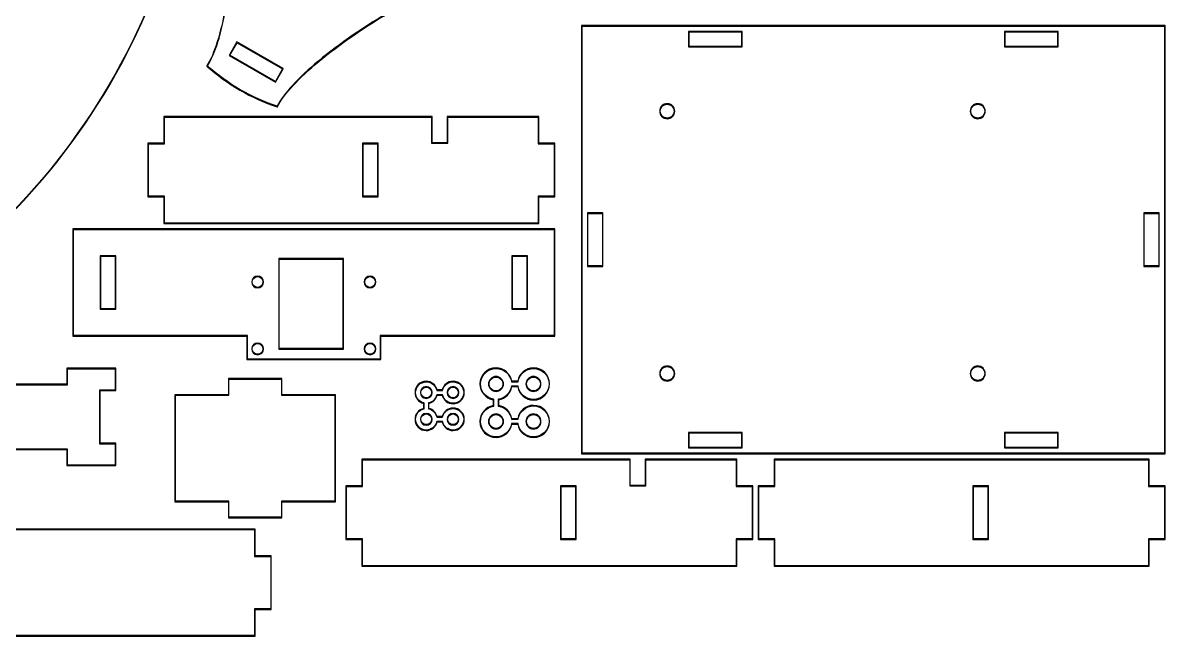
# Model space of a CAD drawing. Extents: x 10 to 440, y 10 to 290.
# Drawn here: x 226.7 to 440, y 9.9 to 124.5 of the extents above; entities that cross this region are included whole.
import ezdxf

# ---------------------------------------------------------------- set-up
doc = ezdxf.new("R2010")
doc.units = 0
doc.layers.add('Layer_1', color=7, linetype='CONTINUOUS')

msp = doc.modelspace()

# ---------------------------------------------------------------- linework, layer by layer
at = {"layer": 'Layer_1', "color": 7}
for p, q in [((331, 124), (331, 123.9492)), ((440, 124), (331, 124)), ((331, 124), (331, 124)), ((331, 123.9492), (331, 44)), ((331.099609, 123.9004), (439.90039, 123.9004)), ((331.099609, 44.0996), (331.099609, 123.9004)), ((331.099609, 123.9004), (331.099609, 123.9004)), ((439.90039, 123.9004), (439.90039, 44.0996)), ((440, 44), (440, 124)), ((351, 122.9004), (351, 122.8496)), ((361, 122.9004), (351, 122.9004)), ((351, 122.9004), (351, 122.9004)), ((351, 122.8496), (351, 120)), ((351.09961, 122.8008), (360.90039, 122.8008)), ((351.09961, 120.0996), (351.09961, 122.8008)), ((351.09961, 122.8008), (351.09961, 122.8008)), ((360.90039, 122.8008), (360.90039, 120.0996)), ((361, 120), (361, 122.9004)), ((410, 122.9004), (410, 122.8496)), ((420, 122.9004), (410, 122.9004)), ((410, 122.9004), (410, 122.9004)), ((410, 122.8496), (410, 120)), ((410.09961, 122.8008), (419.90039, 122.8008)), ((410.09961, 120.0996), (410.09961, 122.8008)), ((410.09961, 122.8008), (410.09961, 122.8008)), ((419.90039, 122.8008), (419.90039, 120.0996)), ((420, 120), (420, 122.9004)), ((266.645175, 120.928689), (265.194975, 118.41687)), ((265.33104, 118.453321), (266.68164, 120.792628)), ((275.261448, 115.954079), (266.645175, 120.928689)), ((266.68164, 120.792628), (275.16936, 115.892238)), ((351, 120), (361, 120)), ((360.90039, 120.0996), (351.09961, 120.0996)), ((410, 120), (420, 120)), ((419.90039, 120.0996), (410.09961, 120.0996)), ((265.194975, 118.41687), (273.855225, 113.41687)), ((273.81876, 113.552931), (265.33104, 118.453321)), ((261.022658, 116.459745), (260.99949, 116.423516)), ((260.99949, 116.423516), (261.032793, 116.395258)), ((275.16936, 115.892238), (273.81876, 113.552931)), ((273.855225, 113.41687), (275.305425, 115.928689)), ((275.16936, 115.892238), (275.16936, 115.892238)), ((275.305425, 115.928689), (275.261448, 115.954079)), ((275.305425, 115.928689), (275.305425, 115.928689)), ((274.147093, 108.816943), (274.188216, 108.802231)), ((274.188216, 108.802231), (274.206324, 108.841394)), ((347, 109.4004), (347, 109.4004)), ((347, 109.3008), (347, 109.3008)), ((405, 109.4004), (405, 109.4004)), ((405, 109.3008), (405, 109.3008)), ((253.0001, 107), (253.0001, 106.94922)), ((300.0001, 107), (253.0001, 107)), ((253.0001, 107), (253.0001, 107)), ((253.0001, 106.94922), (253.0001, 102)), ((253.09971, 106.90039), (300.0001, 106.90039)), ((253.09971, 101.90039), (253.09971, 106.90039)), ((253.09971, 106.90039), (253.09971, 106.90039)), ((302.94932, 107), (300.0001, 107)), ((300.0001, 106.90039), (302.94932, 106.90039)), ((303.09971, 107), (302.94932, 107)), ((302.94932, 106.90039), (303.0001, 106.90039)), ((303.0001, 106.90039), (303.0001, 102)), ((303.09971, 102.09961), (303.09971, 107)), ((306.05088, 107), (305.90049, 107)), ((305.90049, 107), (305.90049, 102.09961)), ((306.0001, 102), (306.0001, 106.90039)), ((306.0001, 106.90039), (306.05088, 106.90039)), ((309.0001, 107), (306.05088, 107)), ((306.05088, 106.90039), (309.0001, 106.90039)), ((323.0001, 107), (309.0001, 107)), ((309.0001, 106.90039), (322.90049, 106.90039)), ((322.90049, 106.90039), (322.90049, 101.90039)), ((323.0001, 102), (323.0001, 107)), ((253.0001, 102), (250.0001, 102)), ((250.0001, 102), (250.0001, 92)), ((250.09971, 92.09961), (250.09971, 101.90039)), ((250.09971, 101.90039), (253.09971, 101.90039)), ((290.09971, 102), (290.09971, 101.94922)), ((293.0001, 102), (290.09971, 102)), ((290.09971, 102), (290.09971, 102)), ((290.09971, 101.94922), (290.09971, 92)), ((290.19932, 101.90039), (292.90049, 101.90039)), ((290.19932, 92.09961), (290.19932, 101.90039)), ((290.19932, 101.90039), (290.19932, 101.90039)), ((292.90049, 101.90039), (292.90049, 92.09961)), ((293.0001, 92), (293.0001, 102)), ((303.0001, 102), (306.0001, 102)), ((305.90049, 102.09961), (303.09971, 102.09961)), ((322.90049, 101.90039), (325.90049, 101.90039)), ((326.0001, 102), (323.0001, 102)), ((325.90049, 101.90039), (325.90049, 92.09961)), ((326.0001, 92), (326.0001, 102)), ((250.0001, 92), (253.0001, 92)), ((253.09971, 92.09961), (250.09971, 92.09961)), ((253.0001, 92), (253.0001, 87)), ((253.09971, 87.09961), (253.09971, 92.09961)), ((290.09971, 92), (293.0001, 92)), ((292.90049, 92.09961), (290.19932, 92.09961)), ((325.90049, 92.09961), (322.90049, 92.09961)), ((322.90049, 92.09961), (322.90049, 87.09961)), ((323.0001, 87), (323.0001, 92)), ((323.0001, 92), (326.0001, 92)), ((335, 89), (332.099609, 89)), ((332.099609, 89), (332.099609, 79)), ((332.199219, 79.0996), (332.199219, 88.9004)), ((332.199219, 88.9004), (334.900391, 88.9004)), ((334.900391, 88.9004), (334.900391, 79.0996)), ((335, 79), (335, 89)), ((438.90039, 89), (436, 89)), ((436, 89), (436, 79)), ((436.09961, 79.0996), (436.09961, 88.9004)), ((436.09961, 88.9004), (438.80078, 88.9004)), ((438.80078, 88.9004), (438.80078, 79.0996)), ((438.90039, 79), (438.90039, 89)), ((235.999896, 86.000402), (235.999896, 85.950263)), ((326.000085, 86.000402), (235.999896, 86.000402)), ((235.999896, 86.000402), (235.999896, 86.000402)), ((235.999896, 85.950263), (235.999896, 66.000071)), ((236.100147, 85.900151), (325.899835, 85.900151)), ((236.100147, 66.100322), (236.100147, 85.900151)), ((236.100147, 85.900151), (236.100147, 85.900151)), ((253.0001, 87), (323.0001, 87)), ((322.90049, 87.09961), (253.09971, 87.09961)), ((325.899835, 85.900151), (325.899835, 66.100322)), ((326.000085, 66.000071), (326.000085, 86.000402)), ((241.09981, 81), (241.09981, 80.94922)), ((244.0002, 81), (241.09981, 81)), ((241.09981, 81), (241.09981, 81)), ((241.09981, 80.94922), (241.09981, 71)), ((241.19942, 80.90039), (243.90059, 80.90039)), ((241.19942, 71.09961), (241.19942, 80.90039)), ((241.19942, 80.90039), (241.19942, 80.90039)), ((243.90059, 80.90039), (243.90059, 71.09961)), ((244.0002, 71), (244.0002, 81)), ((274.44942, 80.46289), (274.44942, 80.41211)), ((286.55098, 80.46289), (274.44942, 80.46289)), ((274.44942, 80.46289), (274.44942, 80.46289)), ((274.44942, 80.41211), (274.44942, 63.55078)), ((274.55098, 80.36133), (286.44942, 80.36133)), ((274.55098, 63.65039), (274.55098, 80.36133)), ((274.55098, 80.36133), (274.55098, 80.36133)), ((286.44942, 80.36133), (286.44942, 63.65039)), ((286.55098, 63.55078), (286.55098, 80.46289)), ((318.0002, 81), (318.0002, 80.94922)), ((320.90059, 81), (318.0002, 81)), ((318.0002, 81), (318.0002, 81)), ((318.0002, 80.94922), (318.0002, 71)), ((318.09981, 80.90039), (320.80098, 80.90039)), ((318.09981, 71.09961), (318.09981, 80.90039)), ((318.09981, 80.90039), (318.09981, 80.90039)), ((320.80098, 80.90039), (320.80098, 71.09961)), ((320.90059, 71), (320.90059, 81)), ((332.099609, 79), (332.150391, 79)), ((332.099609, 79), (332.099609, 79)), ((332.150391, 79), (335, 79)), ((334.900391, 79.0996), (332.199219, 79.0996)), ((332.199219, 79.0996), (332.199219, 79.0996)), ((436, 79), (436.05078, 79)), ((436, 79), (436, 79)), ((436.05078, 79), (438.90039, 79)), ((438.80078, 79.0996), (436.09961, 79.0996)), ((436.09961, 79.0996), (436.09961, 79.0996)), ((269.40059, 76.09961), (269.40059, 76.09961)), ((269.5002, 76.09961), (269.5002, 76.09961)), ((290.40059, 76.09961), (290.40059, 76.09961)), ((290.5002, 76.09961), (290.5002, 76.09961)), ((241.09981, 71), (244.0002, 71)), ((243.90059, 71.09961), (241.19942, 71.09961)), ((318.0002, 71), (320.90059, 71)), ((320.80098, 71.09961), (318.09981, 71.09961)), ((235.999896, 66.000071), (268.500254, 66.000071)), ((268.600505, 66.100322), (236.100147, 66.100322)), ((268.500254, 66.000071), (268.500254, 61.599813)), ((268.600505, 61.70009), (268.600505, 66.100322)), ((325.899835, 66.100322), (293.400006, 66.100322)), ((293.400006, 66.100322), (293.400006, 61.70009)), ((293.500257, 61.599813), (293.500257, 66.000071)), ((293.500257, 66.000071), (326.000085, 66.000071)), ((269.40059, 63.59961), (269.40059, 63.59961)), ((269.5002, 63.59961), (269.5002, 63.59961)), ((274.44942, 63.55078), (286.55098, 63.55078)), ((286.44942, 63.65039), (274.55098, 63.65039)), ((290.40059, 63.59961), (290.40059, 63.59961)), ((290.5002, 63.59961), (290.5002, 63.59961)), ((244, 59.9996), (234.90039, 59.9996)), ((234.90039, 59.9996), (234.90039, 56.9996)), ((235, 56.9), (235, 59.9)), ((235, 59.9), (243.90039, 59.9)), ((243.90039, 59.9), (243.90039, 55.9)), ((244, 55.8004), (244, 59.9996)), ((268.500254, 61.599813), (293.500257, 61.599813)), ((293.400006, 61.70009), (268.600505, 61.70009)), ((315.000383, 60.050154), (314.999867, 60.050154)), ((314.999867, 60.050154), (314.999867, 60.050154)), ((315.027773, 60.050154), (315.000383, 60.050154)), ((315.000383, 59.949904), (315.000899, 59.949904)), ((315.000383, 59.949904), (315.000383, 59.949904)), ((315.000899, 59.949904), (315.027773, 59.949904)), ((347, 60.4004), (347, 60.4004)), ((347, 60.3008), (347, 60.3008)), ((405, 60.4004), (405, 60.4004)), ((405, 60.3008), (405, 60.3008)), ((265.05078, 58.05078), (265.05078, 55.05078)), ((275.05078, 58.05078), (265.05078, 58.05078)), ((265.05078, 58.05078), (265.05078, 58.05078)), ((265.15039, 57.94922), (274.94922, 57.94922)), ((265.15039, 54.94922), (265.15039, 57.94922)), ((265.15039, 57.94922), (265.15039, 57.94922)), ((274.94922, 57.94922), (274.94922, 54.94922)), ((275.05078, 55.05078), (275.05078, 58.05078)), ((315.028, 58.4504), (315.028, 58.4504)), ((315.028, 58.3508), (315.028, 58.3508)), ((322.028, 58.4504), (322.028, 58.4504)), ((322.028, 58.3508), (322.028, 58.3508)), ((220, 56.9), (235, 56.9)), ((234.90039, 56.9996), (220.09961, 56.9996)), ((243.90039, 55.9), (241, 55.9)), ((241, 55.9), (241, 45.9)), ((241.09961, 45.9996), (241.09961, 55.8004)), ((241.09961, 55.8004), (244, 55.8004)), ((301.9999, 57.54971), (301.9999, 57.54971)), ((301.9999, 57.4501), (301.9999, 57.4501)), ((301.9999, 56.54971), (301.9999, 56.54971)), ((301.9999, 56.4501), (301.9999, 56.4501)), ((303.95107, 55.88955), (303.95888, 55.85049)), ((303.95888, 55.85049), (305.04092, 55.85049)), ((304.97451, 55.9501), (304.02529, 55.9501)), ((305.04092, 55.85049), (305.04873, 55.88955)), ((306.9999, 56.54971), (306.9999, 56.54971)), ((306.9999, 56.4501), (306.9999, 56.4501)), ((317.893747, 57.492189), (317.900465, 57.449803)), ((317.900465, 56.650364), (317.893747, 56.608004)), ((317.900465, 57.449803), (319.155685, 57.449803)), ((319.155685, 56.650364), (317.900465, 56.650364)), ((319.077654, 57.550053), (317.978496, 57.550053)), ((317.979012, 56.550114), (319.077654, 56.550114)), ((319.155685, 57.449803), (319.162403, 57.492189)), ((319.162403, 56.608004), (319.155685, 56.650364)), ((265.05078, 55.05078), (255.05078, 55.05078)), ((255.05078, 55.05078), (255.05078, 35.04883)), ((255.15039, 35.15039), (255.15039, 54.94922)), ((255.15039, 54.94922), (265.15039, 54.94922)), ((274.94922, 54.94922), (284.94922, 54.94922)), ((285, 55.05078), (275.05078, 55.05078)), ((284.94922, 54.94922), (284.94922, 35.15039)), ((285.05078, 55.05078), (285, 55.05078)), ((285.05078, 35.04883), (285.05078, 55.05078)), ((301.4999, 53.42471), (301.4999, 52.47549)), ((301.59951, 53.49112), (301.56045, 53.49893)), ((301.59951, 52.40908), (301.59951, 53.49112)), ((302.43935, 53.49893), (302.40029, 53.49112)), ((302.40029, 53.49112), (302.40029, 52.40908)), ((302.4999, 52.47744), (302.4999, 53.42276)), ((303.95888, 55.04971), (303.95107, 55.01065)), ((305.04092, 55.04971), (303.95888, 55.04971)), ((304.02724, 54.9501), (304.97646, 54.9501)), ((305.04873, 55.01065), (305.04092, 55.04971)), ((314.528059, 54.099622), (314.528059, 53.000464)), ((314.628313, 54.177648), (314.585937, 54.184368)), ((314.628313, 52.922438), (314.628313, 54.177648)), ((315.470122, 54.184368), (315.427746, 54.177648)), ((315.427746, 54.177648), (315.427746, 52.922438)), ((315.527999, 53.000993), (315.527999, 54.099093)), ((301.56045, 52.40127), (301.59951, 52.40908)), ((301.9999, 51.54971), (301.9999, 51.54971)), ((301.9999, 51.4501), (301.9999, 51.4501)), ((302.40029, 52.40908), (302.43935, 52.40127)), ((306.9999, 51.54971), (306.9999, 51.54971)), ((306.9999, 51.4501), (306.9999, 51.4501)), ((314.585937, 52.915718), (314.628313, 52.922438)), ((315.028, 51.4504), (315.028, 51.4504)), ((315.028, 51.3508), (315.028, 51.3508)), ((315.427746, 52.922438), (315.470122, 52.915718)), ((322.028, 51.4504), (322.028, 51.4504)), ((322.028, 51.3508), (322.028, 51.3508)), ((303.95107, 50.88955), (303.95888, 50.85049)), ((303.95888, 50.04971), (303.95107, 50.01065)), ((303.95888, 50.85049), (305.04092, 50.85049)), ((305.04092, 50.04971), (303.95888, 50.04971)), ((304.02334, 49.9501), (304.97451, 49.9501)), ((304.97451, 50.9501), (304.02724, 50.9501)), ((305.04092, 50.85049), (305.04873, 50.88955)), ((305.04873, 50.01065), (305.04092, 50.04971)), ((317.893747, 50.492081), (317.900465, 50.449722)), ((317.900465, 49.650283), (317.893747, 49.607897)), ((317.900465, 50.449722), (319.155685, 50.449722)), ((319.155685, 49.650283), (317.900465, 49.650283)), ((317.978496, 49.550032), (319.077654, 49.550032)), ((319.077654, 50.549972), (317.979012, 50.549972)), ((319.155685, 50.449722), (319.162403, 50.492081)), ((319.162403, 49.607897), (319.155685, 49.650283)), ((351, 48), (351, 47.9492)), ((361, 48), (351, 48)), ((351, 48), (351, 48)), ((351, 47.9492), (351, 45.0996)), ((351.09961, 47.9004), (360.90039, 47.9004)), ((351.09961, 45.1992), (351.09961, 47.9004)), ((351.09961, 47.9004), (351.09961, 47.9004)), ((360.90039, 47.9004), (360.90039, 45.1992)), ((361, 45.0996), (361, 48)), ((410, 48), (410, 47.9492)), ((420, 48), (410, 48)), ((410, 48), (410, 48)), ((410, 47.9492), (410, 45.0996)), ((410.09961, 47.9004), (419.90039, 47.9004)), ((410.09961, 45.1992), (410.09961, 47.9004)), ((410.09961, 47.9004), (410.09961, 47.9004)), ((419.90039, 47.9004), (419.90039, 45.1992)), ((420, 45.0996), (420, 48)), ((235, 44.9), (220, 44.9)), ((235, 41.9), (235, 44.9)), ((241, 45.9), (243.90039, 45.9)), ((244, 45.9996), (241.09961, 45.9996)), ((243.90039, 45.9), (243.90039, 41.9)), ((244, 41.8004), (244, 45.9996)), ((351, 45.0996), (361, 45.0996)), ((360.90039, 45.1992), (351.09961, 45.1992)), ((410, 45.0996), (420, 45.0996)), ((419.90039, 45.1992), (410.09961, 45.1992)), ((220.09961, 44.8004), (234.90039, 44.8004)), ((234.90039, 44.8004), (234.90039, 41.8004)), ((290, 43), (290, 42.94922)), ((337, 43), (290, 43)), ((290, 43), (290, 43)), ((290, 42.94922), (290, 38)), ((290.09961, 42.90039), (337, 42.90039)), ((290.09961, 37.90039), (290.09961, 42.90039)), ((290.09961, 42.90039), (290.09961, 42.90039)), ((331, 44), (440, 44)), ((439.90039, 44.0996), (331.099609, 44.0996)), ((339.94922, 43), (337, 43)), ((337, 42.90039), (339.94922, 42.90039)), ((340.09961, 43), (339.94922, 43)), ((339.94922, 42.90039), (340, 42.90039)), ((340, 42.90039), (340, 38)), ((340.09961, 38.09961), (340.09961, 43)), ((343.05078, 43), (342.90039, 43)), ((342.90039, 43), (342.90039, 38.09961)), ((343, 38), (343, 42.90039)), ((343, 42.90039), (343.05078, 42.90039)), ((346, 43), (343.05078, 43)), ((343.05078, 42.90039), (346, 42.90039)), ((360, 43), (346, 43)), ((346, 42.90039), (359.90039, 42.90039)), ((359.90039, 42.90039), (359.90039, 37.90039)), ((360, 38), (360, 43)), ((367, 43), (367, 42.94922)), ((437, 43), (367, 43)), ((367, 43), (367, 43)), ((367, 42.94922), (367, 38)), ((367.09961, 42.90039), (436.90039, 42.90039)), ((367.09961, 37.90039), (367.09961, 42.90039)), ((367.09961, 42.90039), (367.09961, 42.90039)), ((436.90039, 42.90039), (436.90039, 37.90039)), ((437, 38), (437, 43)), ((234.90039, 41.8004), (244, 41.8004)), ((243.90039, 41.9), (235, 41.9)), ((290, 38), (287, 38)), ((287, 38), (287, 28)), ((287.09961, 28.09961), (287.09961, 37.90039)), ((287.09961, 37.90039), (290.09961, 37.90039)), ((327.09961, 38), (327.09961, 37.94922)), ((330, 38), (327.09961, 38)), ((327.09961, 38), (327.09961, 38)), ((327.09961, 37.94922), (327.09961, 28)), ((327.19922, 37.90039), (329.90039, 37.90039)), ((327.19922, 28.09961), (327.19922, 37.90039)), ((327.19922, 37.90039), (327.19922, 37.90039)), ((329.90039, 37.90039), (329.90039, 28.09961)), ((330, 28), (330, 38)), ((340, 38), (343, 38)), ((342.90039, 38.09961), (340.09961, 38.09961)), ((359.90039, 37.90039), (362.90039, 37.90039)), ((363, 38), (360, 38)), ((362.90039, 37.90039), (362.90039, 28.09961)), ((363, 28), (363, 38)), ((367, 38), (364, 38)), ((364, 38), (364, 28)), ((364.09961, 28.09961), (364.09961, 37.90039)), ((364.09961, 37.90039), (367.09961, 37.90039)), ((404.09961, 38), (404.09961, 37.94922)), ((407, 38), (404.09961, 38)), ((404.09961, 38), (404.09961, 38)), ((404.09961, 37.94922), (404.09961, 28)), ((404.19922, 37.90039), (406.90039, 37.90039)), ((404.19922, 28.09961), (404.19922, 37.90039)), ((404.19922, 37.90039), (404.19922, 37.90039)), ((406.90039, 37.90039), (406.90039, 28.09961)), ((407, 28), (407, 38)), ((436.90039, 37.90039), (439.90039, 37.90039)), ((440, 38), (437, 38)), ((439.90039, 37.90039), (439.90039, 28.09961)), ((440, 28), (440, 38)), ((255.05078, 35.04883), (265.05078, 35.04883)), ((265.15039, 35.15039), (255.15039, 35.15039)), ((265.05078, 35.04883), (265.05078, 32.05078)), ((265.15039, 32.15039), (265.15039, 35.15039)), ((284.94922, 35.15039), (274.94922, 35.15039)), ((274.94922, 35.15039), (274.94922, 32.15039)), ((275.05078, 32.05078), (275.05078, 35.04883)), ((275.05078, 35.04883), (285.05078, 35.04883)), ((265.05078, 32.05078), (275.05078, 32.05078)), ((274.94922, 32.15039), (265.15039, 32.15039)), ((270.05078, 29.94922), (220.05078, 29.94922)), ((270.05078, 24.94922), (270.05078, 29.94922)), ((220.15039, 29.84961), (269.94922, 29.84961)), ((269.94922, 29.84961), (269.94922, 24.84961)), ((287, 28), (290, 28)), ((290.09961, 28.09961), (287.09961, 28.09961)), ((290, 28), (290, 23)), ((290.09961, 23.09961), (290.09961, 28.09961)), ((327.09961, 28), (330, 28)), ((329.90039, 28.09961), (327.19922, 28.09961)), ((362.90039, 28.09961), (359.90039, 28.09961)), ((359.90039, 28.09961), (359.90039, 23.09961)), ((360, 23), (360, 28)), ((360, 28), (363, 28)), ((364, 28), (367, 28)), ((367.09961, 28.09961), (364.09961, 28.09961)), ((367, 28), (367, 23)), ((367.09961, 23.09961), (367.09961, 28.09961)), ((404.09961, 28), (407, 28)), ((406.90039, 28.09961), (404.19922, 28.09961)), ((439.90039, 28.09961), (436.90039, 28.09961)), ((436.90039, 28.09961), (436.90039, 23.09961)), ((437, 23), (437, 28)), ((437, 28), (440, 28)), ((269.94922, 24.84961), (272.95117, 24.84961)), ((273.05078, 24.94922), (270.05078, 24.94922)), ((272.95117, 24.84961), (272.95117, 15.05078)), ((273.05078, 14.94922), (273.05078, 24.94922)), ((290, 23), (360, 23)), ((359.90039, 23.09961), (290.09961, 23.09961)), ((367, 23), (437, 23)), ((436.90039, 23.09961), (367.09961, 23.09961)), ((272.95117, 15.05078), (269.94922, 15.05078)), ((269.94922, 15.05078), (269.94922, 10.04883)), ((270.05078, 9.94922), (270.05078, 14.94922)), ((270.05078, 14.94922), (273.05078, 14.94922)), ((220.05078, 9.94922), (270.05078, 9.94922)), ((269.94922, 10.04883), (220.15039, 10.04883))]:
    msp.add_line(p, q, dxfattribs=at)
for points in [[(259.90039, 176.09961), (259.90038, 127.81138), (232.06489, 83.85055), (188.41602, 63.19922)], [(188.45117, 63.10547), (232.13935, 83.77166), (259.99999, 127.77003), (260, 176.09961)], [(264.488588, 127.435545), (263.653229, 122.552745), (262.455965, 118.667285), (261.022658, 116.459745)], [(261.125333, 116.450083), (262.564184, 118.686546), (263.754989, 122.553818), (264.587353, 127.419111)], [(295.96282, 127.028667), (290.590898, 123.927145), (285.734046, 120.574332), (281.91845, 117.406226)], [(281.982065, 117.32891), (285.792248, 120.49252), (290.644353, 123.842751), (296.011856, 126.94172)], [(281.91845, 117.406226), (278.121922, 114.253947), (275.366197, 111.289893), (274.146614, 108.925473)], [(261.032793, 116.395258), (262.936624, 114.700093), (265.007962, 113.202978), (267.215425, 111.928117)], [(267.26523, 112.014382), (265.07333, 113.280258), (263.017213, 114.768597), (261.125333, 116.450083)], [(274.206324, 108.841394), (275.403653, 111.186607), (278.171877, 114.165292), (281.982065, 117.32891)], [(267.215425, 111.928117), (269.414694, 110.658784), (271.737101, 109.616893), (274.147093, 108.816943)], [(274.146614, 108.925473), (271.75507, 109.721816), (269.448399, 110.754344), (267.26523, 112.014382)], [(347, 109.4004), (346.22739, 109.4004), (345.599609, 108.7726), (345.599609, 108)], [(345.699219, 108), (345.699219, 108.7186), (346.28144, 109.3008), (347, 109.3008)], [(348.40039, 108), (348.40039, 108.7726), (347.77261, 109.4004), (347, 109.4004)], [(347, 109.3008), (347.71856, 109.3008), (348.30078, 108.7186), (348.30078, 108)], [(405, 109.4004), (404.22739, 109.4004), (403.59961, 108.7726), (403.59961, 108)], [(403.69922, 108), (403.69922, 108.7186), (404.28144, 109.3008), (405, 109.3008)], [(406.40039, 108), (406.40039, 108.7726), (405.77261, 109.4004), (405, 109.4004)], [(405, 109.3008), (405.71856, 109.3008), (406.30078, 108.7186), (406.30078, 108)], [(345.599609, 108), (345.599609, 107.2274), (346.22739, 106.5996), (347, 106.5996)], [(347, 106.6992), (346.28144, 106.6992), (345.699219, 107.2814), (345.699219, 108)], [(347, 106.5996), (347.77261, 106.5996), (348.40039, 107.2274), (348.40039, 108)], [(348.30078, 108), (348.30078, 107.2814), (347.71856, 106.6992), (347, 106.6992)], [(403.59961, 108), (403.59961, 107.2274), (404.22739, 106.5996), (405, 106.5996)], [(405, 106.6992), (404.28144, 106.6992), (403.69922, 107.2814), (403.69922, 108)], [(405, 106.5996), (405.77261, 106.5996), (406.40039, 107.2274), (406.40039, 108)], [(406.30078, 108), (406.30078, 107.2814), (405.71856, 106.6992), (405, 106.6992)], [(270.5002, 77.19922), (269.89328, 77.19922), (269.40059, 76.70653), (269.40059, 76.09961)], [(269.5002, 76.09961), (269.5002, 76.65249), (269.94732, 77.09961), (270.5002, 77.09961)], [(271.59981, 76.09961), (271.59981, 76.70653), (271.10712, 77.19922), (270.5002, 77.19922)], [(270.5002, 77.09961), (271.05308, 77.09961), (271.5002, 76.65249), (271.5002, 76.09961)], [(291.5002, 77.19922), (290.89328, 77.19922), (290.40059, 76.70653), (290.40059, 76.09961)], [(290.5002, 76.09961), (290.5002, 76.65249), (290.94732, 77.09961), (291.5002, 77.09961)], [(292.59981, 76.09961), (292.59981, 76.70653), (292.10712, 77.19922), (291.5002, 77.19922)], [(291.5002, 77.09961), (292.05308, 77.09961), (292.5002, 76.65249), (292.5002, 76.09961)], [(269.40059, 76.09961), (269.40059, 75.49269), (269.89328, 75), (270.5002, 75)], [(270.5002, 75.09961), (269.94732, 75.09961), (269.5002, 75.54673), (269.5002, 76.09961)], [(270.5002, 75), (271.10712, 75), (271.59981, 75.49269), (271.59981, 76.09961)], [(271.5002, 76.09961), (271.5002, 75.54673), (271.05308, 75.09961), (270.5002, 75.09961)], [(290.40059, 76.09961), (290.40059, 75.49269), (290.89328, 75), (291.5002, 75)], [(291.5002, 75.09961), (290.94732, 75.09961), (290.5002, 75.54673), (290.5002, 76.09961)], [(291.5002, 75), (292.10712, 75), (292.59981, 75.49269), (292.59981, 76.09961)], [(292.5002, 76.09961), (292.5002, 75.54673), (292.05308, 75.09961), (291.5002, 75.09961)], [(270.5002, 64.69922), (269.89328, 64.69922), (269.40059, 64.20653), (269.40059, 63.59961)], [(269.5002, 63.59961), (269.5002, 64.15249), (269.94732, 64.59961), (270.5002, 64.59961)], [(271.59981, 63.59961), (271.59981, 64.20653), (271.10712, 64.69922), (270.5002, 64.69922)], [(270.5002, 64.59961), (271.05308, 64.59961), (271.5002, 64.15249), (271.5002, 63.59961)], [(291.5002, 64.69922), (290.89328, 64.69922), (290.40059, 64.20653), (290.40059, 63.59961)], [(290.5002, 63.59961), (290.5002, 64.15249), (290.94732, 64.59961), (291.5002, 64.59961)], [(292.59981, 63.59961), (292.59981, 64.20653), (292.10712, 64.69922), (291.5002, 64.69922)], [(291.5002, 64.59961), (292.05308, 64.59961), (292.5002, 64.15249), (292.5002, 63.59961)], [(269.40059, 63.59961), (269.40059, 62.99269), (269.89328, 62.5), (270.5002, 62.5)], [(270.5002, 62.59961), (269.94732, 62.59961), (269.5002, 63.04673), (269.5002, 63.59961)], [(270.5002, 62.5), (271.10712, 62.5), (271.59981, 62.99269), (271.59981, 63.59961)], [(271.5002, 63.59961), (271.5002, 63.04673), (271.05308, 62.59961), (270.5002, 62.59961)], [(290.40059, 63.59961), (290.40059, 62.99269), (290.89328, 62.5), (291.5002, 62.5)], [(291.5002, 62.59961), (290.94732, 62.59961), (290.5002, 63.04673), (290.5002, 63.59961)], [(291.5002, 62.5), (292.10712, 62.5), (292.59981, 62.99269), (292.59981, 63.59961)], [(292.5002, 63.59961), (292.5002, 63.04673), (292.05308, 62.59961), (291.5002, 62.59961)], [(314.999867, 60.050154), (313.354513, 60.034703), (312.027765, 58.695249), (312.027953, 57.049832)], [(312.128207, 57.049832), (312.128024, 58.641354), (313.408988, 59.93469), (315.000383, 59.949904)], [(317.978496, 57.550053), (317.733905, 58.989387), (316.492207, 60.050207), (315.027773, 60.050154)], [(315.027773, 59.949904), (316.459018, 59.949956), (317.675469, 58.906678), (317.893747, 57.492189)], [(322.027862, 60.050154), (320.563629, 60.049943), (319.322217, 58.989175), (319.077654, 57.550053)], [(319.162403, 57.492189), (319.38065, 58.906493), (320.596807, 59.949718), (322.027862, 59.949904)], [(325.028194, 57.049832), (325.028313, 58.706256), (323.684288, 60.050286), (322.027862, 60.050154)], [(322.027862, 59.949904), (323.630239, 59.950036), (324.928058, 58.652202), (324.927941, 57.049832)], [(347, 60.4004), (346.22739, 60.4004), (345.599609, 59.7726), (345.599609, 59)], [(345.699219, 59), (345.699219, 59.7186), (346.28144, 60.3008), (347, 60.3008)], [(348.40039, 59), (348.40039, 59.7726), (347.77261, 60.4004), (347, 60.4004)], [(347, 60.3008), (347.71856, 60.3008), (348.30078, 59.7186), (348.30078, 59)], [(405, 60.4004), (404.22739, 60.4004), (403.59961, 59.7726), (403.59961, 59)], [(403.69922, 59), (403.69922, 59.7186), (404.28144, 60.3008), (405, 60.3008)], [(406.40039, 59), (406.40039, 59.7726), (405.77261, 60.4004), (405, 60.4004)], [(405, 60.3008), (405.71856, 60.3008), (406.30078, 59.7186), (406.30078, 59)], [(315.028, 58.4504), (314.255394, 58.4504), (313.627609, 57.8226), (313.627609, 57.05)], [(313.727219, 57.05), (313.727219, 57.7686), (314.309438, 58.3508), (315.028, 58.3508)], [(316.428391, 57.05), (316.428391, 57.8226), (315.800606, 58.4504), (315.028, 58.4504)], [(315.028, 58.3508), (315.746562, 58.3508), (316.328781, 57.7686), (316.328781, 57.05)], [(322.028, 58.4504), (321.255394, 58.4504), (320.627609, 57.8226), (320.627609, 57.05)], [(320.727219, 57.05), (320.727219, 57.7686), (321.309438, 58.3508), (322.028, 58.3508)], [(323.428391, 57.05), (323.428391, 57.8226), (322.800606, 58.4504), (322.028, 58.4504)], [(322.028, 58.3508), (322.746562, 58.3508), (323.328781, 57.7686), (323.328781, 57.05)], [(345.599609, 59), (345.599609, 58.2274), (346.22739, 57.5996), (347, 57.5996)], [(347, 57.6992), (346.28144, 57.6992), (345.699219, 58.2814), (345.699219, 59)], [(347, 57.5996), (347.77261, 57.5996), (348.40039, 58.2274), (348.40039, 59)], [(348.30078, 59), (348.30078, 58.2814), (347.71856, 57.6992), (347, 57.6992)], [(403.59961, 59), (403.59961, 58.2274), (404.22739, 57.5996), (405, 57.5996)], [(405, 57.6992), (404.28144, 57.6992), (403.69922, 58.2814), (403.69922, 59)], [(405, 57.5996), (405.77261, 57.5996), (406.40039, 58.2274), (406.40039, 59)], [(406.30078, 59), (406.30078, 58.2814), (405.71856, 57.6992), (405, 57.6992)], [(301.9999, 57.54971), (300.84068, 57.54972), (299.90028, 56.60932), (299.90029, 55.4501)], [(299.9999, 55.4501), (299.99989, 56.55528), (300.89472, 57.45011), (301.9999, 57.4501)], [(301.9999, 56.54971), (301.39298, 56.54971), (300.90029, 56.05702), (300.90029, 55.4501)], [(300.9999, 55.4501), (300.9999, 56.00298), (301.44702, 56.4501), (301.9999, 56.4501)], [(304.02529, 55.9501), (303.7931, 56.88346), (302.9658, 57.54961), (301.9999, 57.54971)], [(301.9999, 57.4501), (302.93567, 57.45), (303.74585, 56.80254), (303.95107, 55.88955)], [(303.09951, 55.4501), (303.09951, 56.05702), (302.60682, 56.54971), (301.9999, 56.54971)], [(301.9999, 56.4501), (302.55278, 56.4501), (302.9999, 56.00298), (302.9999, 55.4501)], [(306.9999, 57.54971), (306.034, 57.5496), (305.2067, 56.88346), (304.97451, 55.9501)], [(305.04873, 55.88955), (305.25395, 56.80254), (306.06413, 57.45), (306.9999, 57.4501)], [(306.9999, 56.54971), (306.39298, 56.54971), (305.90029, 56.05702), (305.90029, 55.4501)], [(305.9999, 55.4501), (305.9999, 56.00298), (306.44702, 56.4501), (306.9999, 56.4501)], [(309.09951, 55.4501), (309.09952, 56.60932), (308.15912, 57.54972), (306.9999, 57.54971)], [(306.9999, 57.4501), (308.10508, 57.45011), (308.99991, 56.55528), (308.9999, 55.4501)], [(308.09951, 55.4501), (308.09951, 56.05702), (307.60682, 56.54971), (306.9999, 56.54971)], [(306.9999, 56.4501), (307.55278, 56.4501), (307.9999, 56.00298), (307.9999, 55.4501)], [(312.027953, 57.049832), (312.028162, 55.585602), (313.088927, 54.344177), (314.528059, 54.099622)], [(314.585937, 54.184368), (313.17162, 54.402623), (312.12841, 55.61878), (312.128207, 57.049832)], [(313.627609, 57.05), (313.627609, 56.2774), (314.255394, 55.6496), (315.028, 55.6496)], [(315.028, 55.7492), (314.309438, 55.7492), (313.727219, 56.3314), (313.727219, 57.05)], [(315.028, 55.6496), (315.800606, 55.6496), (316.428391, 56.2774), (316.428391, 57.05)], [(316.328781, 57.05), (316.328781, 56.3314), (315.746562, 55.7492), (315.028, 55.7492)], [(317.893747, 56.608004), (317.700789, 55.357795), (316.72031, 54.377329), (315.470122, 54.184368)], [(315.527999, 54.099093), (316.784296, 54.312506), (317.765607, 55.293819), (317.979012, 56.550114)], [(319.077654, 56.550114), (319.322217, 55.110992), (320.563629, 54.050224), (322.027862, 54.050013)], [(322.027862, 54.150263), (320.596807, 54.150475), (319.38065, 55.193674), (319.162403, 56.608004)], [(320.627609, 57.05), (320.627609, 56.2774), (321.255394, 55.6496), (322.028, 55.6496)], [(322.028, 55.7492), (321.309438, 55.7492), (320.727219, 56.3314), (320.727219, 57.05)], [(322.027862, 54.050013), (323.684079, 54.049907), (325.028014, 55.39362), (325.028194, 57.049832)], [(324.927941, 57.049832), (324.927769, 55.447648), (323.630036, 54.150158), (322.027862, 54.150263)], [(322.028, 55.6496), (322.800606, 55.6496), (323.428391, 56.2774), (323.428391, 57.05)], [(323.328781, 57.05), (323.328781, 56.3314), (322.746562, 55.7492), (322.028, 55.7492)], [(299.90029, 55.4501), (299.90041, 54.4842), (300.56653, 53.65688), (301.4999, 53.42471)], [(301.56045, 53.49893), (300.64745, 53.70414), (300.00001, 54.51433), (299.9999, 55.4501)], [(300.90029, 55.4501), (300.90029, 54.84318), (301.39298, 54.35049), (301.9999, 54.35049)], [(301.9999, 54.4501), (301.44702, 54.4501), (300.9999, 54.89722), (300.9999, 55.4501)], [(301.9999, 54.35049), (302.60682, 54.35049), (303.09951, 54.84318), (303.09951, 55.4501)], [(302.9999, 55.4501), (302.9999, 54.89722), (302.55278, 54.4501), (301.9999, 54.4501)], [(303.95107, 55.01065), (303.78138, 54.25681), (303.19319, 53.66861), (302.43935, 53.49893)], [(302.4999, 53.42276), (303.25457, 53.61012), (303.83987, 54.19543), (304.02724, 54.9501)], [(304.97646, 54.9501), (305.20924, 54.01753), (306.03454, 53.35054), (306.9999, 53.35049)], [(306.9999, 53.4501), (306.06428, 53.45015), (305.25415, 54.09785), (305.04873, 55.01065)], [(305.90029, 55.4501), (305.90029, 54.84318), (306.39298, 54.35049), (306.9999, 54.35049)], [(306.9999, 54.4501), (306.44702, 54.4501), (305.9999, 54.89722), (305.9999, 55.4501)], [(306.9999, 53.35049), (308.15911, 53.35048), (309.0995, 54.29089), (309.09951, 55.4501)], [(308.9999, 55.4501), (308.99989, 54.34493), (308.10507, 53.45009), (306.9999, 53.4501)], [(306.9999, 54.35049), (307.60682, 54.35049), (308.09951, 54.84318), (308.09951, 55.4501)], [(307.9999, 55.4501), (307.9999, 54.89722), (307.55278, 54.4501), (306.9999, 54.4501)], [(301.4999, 52.47549), (300.56652, 52.24331), (299.90039, 51.41601), (299.90029, 50.4501)], [(299.9999, 50.4501), (300, 51.38588), (300.64744, 52.19606), (301.56045, 52.40127)], [(301.9999, 51.54971), (301.39298, 51.54971), (300.90029, 51.05702), (300.90029, 50.4501)], [(300.9999, 50.4501), (300.9999, 51.00298), (301.44702, 51.4501), (301.9999, 51.4501)], [(303.09951, 50.4501), (303.09951, 51.05702), (302.60682, 51.54971), (301.9999, 51.54971)], [(301.9999, 51.4501), (302.55278, 51.4501), (302.9999, 51.00298), (302.9999, 50.4501)], [(302.43935, 52.40127), (303.19319, 52.23159), (303.78138, 51.64339), (303.95107, 50.88955)], [(304.02724, 50.9501), (303.83987, 51.70477), (303.25457, 52.29008), (302.4999, 52.47744)], [(306.9999, 52.54971), (306.03415, 52.54966), (305.20689, 51.88326), (304.97451, 50.9501)], [(305.04873, 50.88955), (305.25415, 51.80235), (306.06428, 52.45005), (306.9999, 52.4501)], [(306.9999, 51.54971), (306.39298, 51.54971), (305.90029, 51.05702), (305.90029, 50.4501)], [(305.9999, 50.4501), (305.9999, 51.00298), (306.44702, 51.4501), (306.9999, 51.4501)], [(309.09951, 50.4501), (309.09952, 51.60932), (308.15912, 52.54972), (306.9999, 52.54971)], [(306.9999, 52.4501), (308.10508, 52.45011), (308.99991, 51.55528), (308.9999, 50.4501)], [(308.09951, 50.4501), (308.09951, 51.05702), (307.60682, 51.54971), (306.9999, 51.54971)], [(306.9999, 51.4501), (307.55278, 51.4501), (307.9999, 51.00298), (307.9999, 50.4501)], [(314.528059, 53.000464), (313.088927, 52.755909), (312.028162, 51.514484), (312.027953, 50.050254)], [(312.128207, 50.050254), (312.12841, 51.481306), (313.17162, 52.697463), (314.585937, 52.915718)], [(315.028, 51.4504), (314.255394, 51.4504), (313.627609, 50.8226), (313.627609, 50.05)], [(313.727219, 50.05), (313.727219, 50.7686), (314.309438, 51.3508), (315.028, 51.3508)], [(316.428391, 50.05), (316.428391, 50.8226), (315.800606, 51.4504), (315.028, 51.4504)], [(315.028, 51.3508), (315.746562, 51.3508), (316.328781, 50.7686), (316.328781, 50.05)], [(315.470122, 52.915718), (316.72031, 52.722757), (317.700789, 51.742291), (317.893747, 50.492081)], [(317.979012, 50.549972), (317.765607, 51.806267), (316.784296, 52.78758), (315.527999, 53.000993)], [(322.027862, 53.050073), (320.563629, 53.049861), (319.322217, 51.989094), (319.077654, 50.549972)], [(319.162403, 50.492081), (319.38065, 51.906412), (320.596807, 52.949611), (322.027862, 52.949822)], [(322.028, 51.4504), (321.255394, 51.4504), (320.627609, 50.8226), (320.627609, 50.05)], [(320.727219, 50.05), (320.727219, 50.7686), (321.309438, 51.3508), (322.028, 51.3508)], [(325.028194, 50.050254), (325.028014, 51.706466), (323.684079, 53.050179), (322.027862, 53.050073)], [(322.027862, 52.949822), (323.630036, 52.949928), (324.927769, 51.652438), (324.927941, 50.050254)], [(323.428391, 50.05), (323.428391, 50.8226), (322.800606, 51.4504), (322.028, 51.4504)], [(322.028, 51.3508), (322.746562, 51.3508), (323.328781, 50.7686), (323.328781, 50.05)], [(299.90029, 50.4501), (299.9003, 49.29089), (300.84069, 48.35048), (301.9999, 48.35049)], [(301.9999, 48.4501), (300.89473, 48.45009), (299.99991, 49.34493), (299.9999, 50.4501)], [(300.90029, 50.4501), (300.90029, 49.84318), (301.39298, 49.35049), (301.9999, 49.35049)], [(301.9999, 49.4501), (301.44702, 49.4501), (300.9999, 49.89722), (300.9999, 50.4501)], [(301.9999, 49.35049), (302.60682, 49.35049), (303.09951, 49.84318), (303.09951, 50.4501)], [(302.9999, 50.4501), (302.9999, 49.89722), (302.55278, 49.4501), (301.9999, 49.4501)], [(303.95107, 50.01065), (303.74564, 49.09786), (302.93552, 48.45014), (301.9999, 48.4501)], [(301.9999, 48.35049), (302.96529, 48.35053), (303.79058, 49.01749), (304.02334, 49.9501)], [(304.97451, 49.9501), (305.2069, 49.01695), (306.03416, 48.35054), (306.9999, 48.35049)], [(306.9999, 48.4501), (306.06429, 48.45015), (305.25416, 49.09786), (305.04873, 50.01065)], [(305.90029, 50.4501), (305.90029, 49.84318), (306.39298, 49.35049), (306.9999, 49.35049)], [(306.9999, 49.4501), (306.44702, 49.4501), (305.9999, 49.89722), (305.9999, 50.4501)], [(306.9999, 48.35049), (308.15911, 48.35048), (309.0995, 49.29089), (309.09951, 50.4501)], [(308.9999, 50.4501), (308.99989, 49.34493), (308.10507, 48.45009), (306.9999, 48.4501)], [(306.9999, 49.35049), (307.60682, 49.35049), (308.09951, 49.84318), (308.09951, 50.4501)], [(307.9999, 50.4501), (307.9999, 49.89722), (307.55278, 49.4501), (306.9999, 49.4501)], [(312.027953, 50.050254), (312.027837, 48.394041), (313.371547, 47.05009), (315.027773, 47.049932)], [(315.027773, 47.150182), (313.425591, 47.150341), (312.128093, 48.448069), (312.128207, 50.050254)], [(313.627609, 50.05), (313.627609, 49.2774), (314.255394, 48.6496), (315.028, 48.6496)], [(315.028, 48.7492), (314.309438, 48.7492), (313.727219, 49.3314), (313.727219, 50.05)], [(317.893747, 49.607897), (317.675469, 48.193408), (316.459018, 47.150129), (315.027773, 47.150182)], [(315.027773, 47.049932), (316.492207, 47.049879), (317.733905, 48.110699), (317.978496, 49.550032)], [(315.028, 48.6496), (315.800606, 48.6496), (316.428391, 49.2774), (316.428391, 50.05)], [(316.328781, 50.05), (316.328781, 49.3314), (315.746562, 48.7492), (315.028, 48.7492)], [(319.077654, 49.550032), (319.322217, 48.110911), (320.563629, 47.050143), (322.027862, 47.049932)], [(322.027862, 47.150182), (320.596807, 47.150394), (319.38065, 48.193593), (319.162403, 49.607897)], [(320.627609, 50.05), (320.627609, 49.2774), (321.255394, 48.6496), (322.028, 48.6496)], [(322.028, 48.7492), (321.309438, 48.7492), (320.727219, 49.3314), (320.727219, 50.05)], [(322.027862, 47.049932), (323.684288, 47.049799), (325.028313, 48.39383), (325.028194, 50.050254)], [(324.927941, 50.050254), (324.928058, 48.447884), (323.630239, 47.15005), (322.027862, 47.150182)], [(322.028, 48.6496), (322.800606, 48.6496), (323.428391, 49.2774), (323.428391, 50.05)], [(323.328781, 50.05), (323.328781, 49.3314), (322.746562, 48.7492), (322.028, 48.7492)]]:
    msp.add_open_spline(points, degree=3, dxfattribs=at)

doc.saveas('drawing.dxf')
